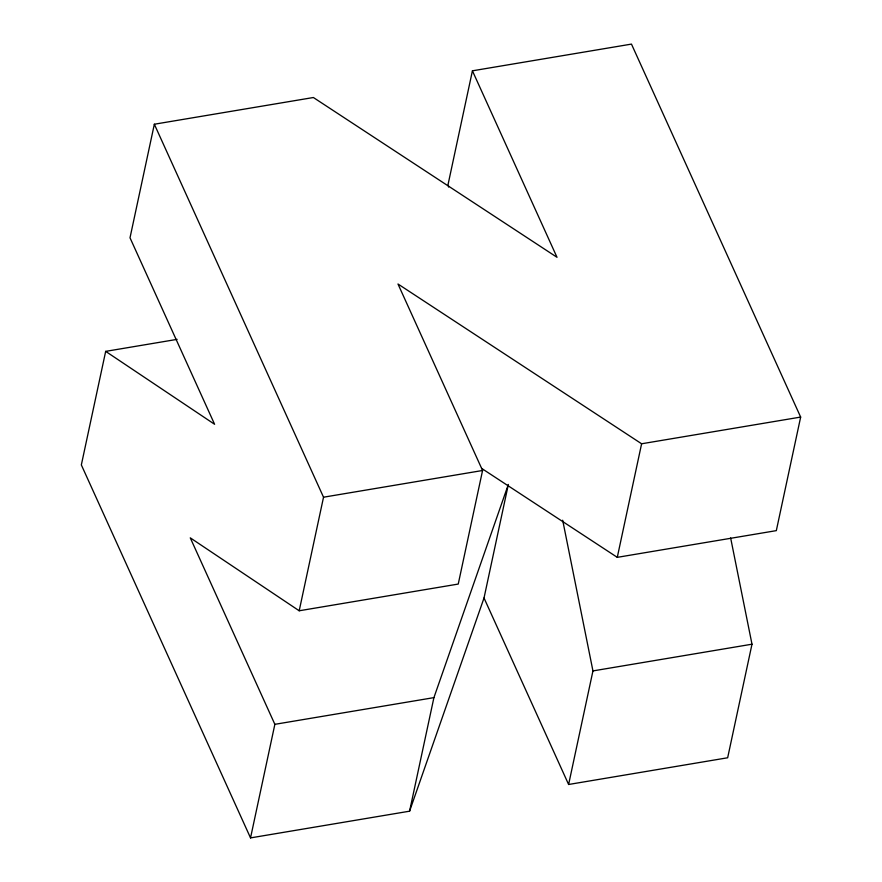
<?xml version="1.0" encoding="UTF-8"?>
<svg xmlns="http://www.w3.org/2000/svg" width="882" height="882" viewBox="0 0 882 882"><rect width="100%" height="100%" fill="white"/><g stroke="black" fill="none" stroke-linecap="round" stroke-linejoin="round"><path stroke-width="1.32" d="M177.117 339.361L105.675 351.367L81.342 464.924L250.532 837.9L409.579 811.186L484.02 597.996L508.065 485.762M481.671 468.419L617.279 557.347L776.325 530.633L800.658 417.076L631.468 44.1L472.421 70.814L557.016 257.301L313.386 97.516L154.339 124.23L130.007 237.798L214.602 424.286L105.675 351.367M250.532 837.9L274.864 724.331L190.269 537.844L299.196 610.774L458.243 584.06L482.575 470.492L397.98 284.004L641.611 443.778L800.658 417.076M299.196 610.774L323.529 497.205L154.339 124.23M472.421 70.814L448.089 184.371L448.629 187.072M409.579 811.186L433.911 697.629L508.352 484.427M730.638 537.91L751.993 644.202L727.661 757.77L568.614 784.484L592.947 670.915L562.683 520.215M617.279 557.347L641.611 443.778M323.529 497.205L482.575 470.492M274.864 724.331L433.911 697.629M592.947 670.915L751.993 644.202M484.02 597.996L568.614 784.484"/></g></svg>
